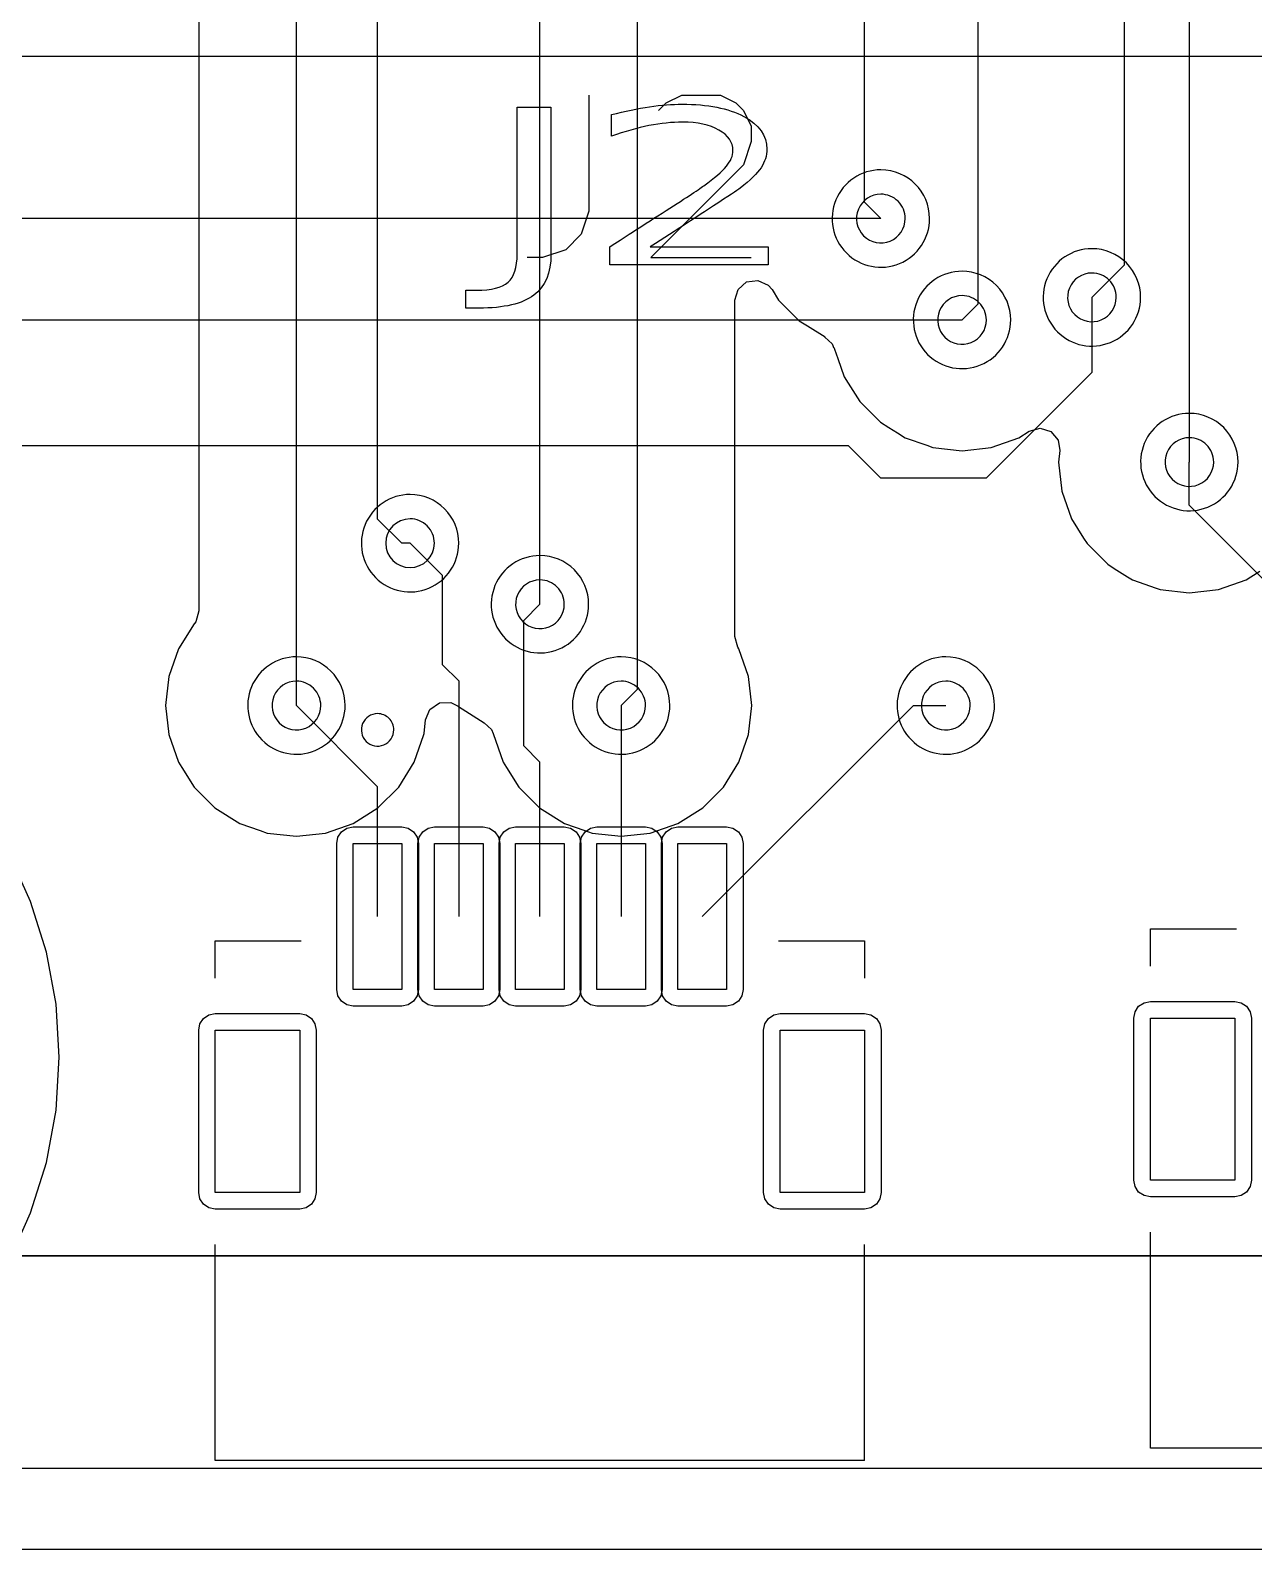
# Model space of a CAD drawing. Header units: millimetres. Extents: x 10 to 287, y 10 to 200.
# Drawn here: x 121.86 to 129.4, y 109.81 to 119.17 of the extents above; entities that cross this region are included whole.
import ezdxf

# ---------------------------------------------------------------- set-up
doc = ezdxf.new("R2010")
doc.units = ezdxf.units.MM
doc.layers.get('0').update_dxf_attribs({"linetype": 'CONTINUOUS'})

msp = doc.modelspace()

# ---------------------------------------------------------------- linework, layer by layer
at = {"color": 7}
for points in [[(125.5, 115.0072), (125.6, 115.1072), (125.6, 121.9072), (122, 125.5072), (122, 136.3672), (125.38, 139.7472)], [(129, 131.6072), (129, 116.5072)], [(127.1, 118.0072), (127, 118.1072), (127, 126.1272)], [(128.6, 117.7215), (128.6, 123.8072), (128.4, 124.0072)], [(127.5998, 117.3825), (127.7, 117.4827), (127.7, 122.7072), (128, 123.0072)], [(124.1485, 116.0072), (124, 116.1557), (124, 120.9415)], [(123.5, 115.0072), (123.5, 120.8758)], [(122.8995, 120.5757), (122.8995, 115.5896), (122.8798, 115.5226), (122.8725, 115.5123), (122.8702, 115.5095), (122.7742, 115.3567), (122.7146, 115.1865), (122.7146, 115.1865), (122.6944, 115.0072), (122.6944, 115.0072), (122.7146, 114.828), (122.7146, 114.8279), (122.7742, 114.6577), (122.7946, 114.6252), (122.8702, 114.5049), (122.9977, 114.3774), (123.1505, 114.2814), (123.2774, 114.237), (123.3207, 114.2218), (123.3207, 114.2218), (123.5, 114.2016), (123.5, 114.2016), (123.5, 114.2016), (123.6792, 114.2218), (123.6793, 114.2218), (123.6793, 114.2218), (123.8495, 114.2814), (124.0023, 114.3774), (124.1298, 114.5049), (124.2258, 114.6577), (124.2854, 114.8279), (124.2861, 114.8341), (124.2957, 114.9192), (124.3227, 114.9837), (124.3803, 115.0232), (124.4502, 115.0253), (124.4917, 115.0045), (124.4918, 115.0048), (124.4941, 115.0033), (124.4962, 115.0023), (124.4977, 115.0011), (124.6564, 114.9014), (124.6555, 114.9), (124.7008, 114.859), (124.711, 114.8341), (124.7123, 114.8345), (124.7742, 114.6577), (124.7946, 114.6252), (124.8702, 114.5049), (124.9977, 114.3774), (125.1505, 114.2814), (125.2774, 114.237), (125.3207, 114.2218), (125.3207, 114.2218), (125.5, 114.2016), (125.5, 114.2016), (125.5, 114.2016), (125.6792, 114.2218), (125.6793, 114.2218), (125.6793, 114.2218), (125.8495, 114.2814), (126.0023, 114.3774), (126.1298, 114.5049), (126.2258, 114.6577), (126.2854, 114.8279), (126.2854, 114.828), (126.3056, 115.0072), (126.3056, 115.0072), (126.2854, 115.1865), (126.2854, 115.1865), (126.2258, 115.3567), (126.2195, 115.3667), (126.2005, 115.4327), (126.2005, 117.5037), (126.2202, 117.5708), (126.273, 117.6165), (126.3421, 117.6265), (126.4057, 117.5974), (126.4295, 117.5697), (126.4702, 117.5049), (126.5977, 117.3774), (126.6478, 117.3459), (126.7564, 117.2777), (126.7554, 117.2761), (126.8003, 117.2356), (126.811, 117.2094), (126.8121, 117.2098), (126.8144, 117.2033), (126.8144, 117.2032), (126.8346, 117.1455), (126.874, 117.033), (126.8992, 116.9928), (126.9699, 116.8802), (127.0975, 116.7527), (127.1499, 116.7198), (127.2029, 116.6865), (127.2502, 116.6567), (127.3822, 116.6105), (127.4205, 116.5971), (127.4205, 116.5971), (127.5998, 116.5769), (127.5998, 116.5769), (127.5998, 116.5769), (127.779, 116.5971), (127.779, 116.5971), (127.779, 116.5971), (127.9493, 116.6567), (128.0132, 116.6969), (128.0805, 116.7159), (128.1473, 116.6955), (128.1925, 116.6423), (128.2024, 116.578), (128.1944, 116.5072), (128.1944, 116.5072), (128.2146, 116.328), (128.2146, 116.3279), (128.2742, 116.1577), (128.3489, 116.0388), (128.3702, 116.0049), (128.4977, 115.8774), (128.5379, 115.8522), (128.6201, 115.8005), (128.6505, 115.7814), (128.7953, 115.7307), (128.8207, 115.7218), (128.8208, 115.7218), (129, 115.7016), (129, 115.7016), (129, 115.7016), (129.1792, 115.7218), (129.1793, 115.7218), (129.1793, 115.7218), (129.3495, 115.7814), (129.3799, 115.8005), (129.434, 115.8345)], [(125, 115.6309), (125, 120.5072)], [(120.2674, 119.0072), (131.5, 119.0072)], [(124.85986, 117.789906), (124.85989, 118.694177)], [(124.85989, 118.694177), (125.06796, 118.694177), (125.06796, 117.789903)], [(125.3017, 118.7674), (125.3017, 118.0531), (125.254, 117.9102), (125.1588, 117.815), (125.016, 117.7674), (124.9207, 117.7674)], [(125.7302, 118.6721), (125.7779, 118.7198), (125.8731, 118.7674), (126.1112, 118.7674), (126.2064, 118.7198), (126.254, 118.6721), (126.3017, 118.5769), (126.3017, 118.4817), (126.254, 118.3388), (125.6826, 117.7674), (126.3017, 117.7674)], [(125.43986, 118.514501), (125.43986, 118.64731)], [(127.1, 118.0072), (119.8331, 118.0072)], [(125.67981, 117.832871), (126.40599, 117.832871), (126.40599, 117.722196), (125.42951, 117.722196), (125.42951, 117.832871)], [(128.4, 117.5215), (128.6, 117.7215)], [(124.62298, 117.455271), (124.54368, 117.455271), (124.54368, 117.56595), (124.60858, 117.56595)], [(128.4, 117.5215), (128.4, 117.0587)], [(119.7741, 117.3825), (127.5998, 117.3825)], [(128.4, 117.0587), (127.7485, 116.4072)], [(126.9, 116.6072), (119.5645, 116.6072)], [(127.1, 116.4072), (126.9, 116.6072)], [(129, 116.2422), (129, 116.5072)], [(127.7485, 116.4072), (127.1, 116.4072)], [(130.26, 114.9822), (129, 116.2422)], [(124.2, 116.0072), (124.1485, 116.0072)], [(124.4, 115.8072), (124.2, 116.0072)], [(124.4, 115.2587), (124.4, 115.8072)], [(125, 113.7072), (125, 114.6587), (124.9, 114.7587), (124.9, 115.5309), (125, 115.6309)], [(124.4, 115.2587), (124.5, 115.1587)], [(124.5, 115.1587), (124.5, 113.7072)], [(124, 114.5072), (123.5, 115.0072)], [(125.5, 115.0072), (125.5, 113.7072)], [(126, 113.7072), (127.3, 115.0072)], [(127.3, 115.0072), (127.5, 115.0072)], [(124, 113.7072), (124, 114.5072)], [(137.8695, 111.6172), (121.7441, 111.6172), (121.8629, 111.8811), (121.9601, 112.193), (122.019, 112.5144), (122.0387, 112.8405), (122.019, 113.1666), (121.9601, 113.4879), (121.8872, 113.7218), (121.8629, 113.7998), (121.8629, 113.7998), (121.8629, 113.7998), (121.7288, 114.0978)], [(128.76, 113.6322), (129.29, 113.6322)], [(128.76, 113.4022), (128.76, 113.6322)], [(123, 113.5572), (123.53, 113.5572)], [(123, 113.3272), (123, 113.5572)], [(126.47, 113.5572), (127, 113.5572), (127, 113.3272)], [(128.76, 110.4322), (128.76, 111.7622)], [(123, 110.3572), (123, 111.6872)], [(127, 110.3572), (127, 111.6872)], [(144.493, 110.3077), (120.8084, 110.3077), (120.7413, 110.3274), (120.6956, 110.3802), (120.6856, 110.4493), (120.7146, 110.5129), (120.7442, 110.5378), (120.8701, 110.6139), (121.1273, 110.8154), (121.3583, 111.0464), (121.5598, 111.3036), (121.7288, 111.5832), (121.7441, 111.6172), (137.8695, 111.6172)], [(127, 110.3572), (123, 110.3572)], [(134.26, 110.4322), (128.76, 110.4322)], [(144.5, 109.8072), (108.1266, 109.8072)]]:
    msp.add_lwpolyline(points, dxfattribs=at)
for points in [[(127.1, 118.3072)], [(127.1, 118.3072)], [(127.1, 118.1572)], [(127.1, 118.1572)], [(125.67981, 117.832885)], [(128.4, 117.8215)], [(128.4, 117.8215)], [(127.5998, 117.6825)], [(127.5998, 117.6825)], [(128.4, 117.6715)], [(128.4, 117.6715)], [(127.5998, 117.5325)], [(127.5998, 117.5325)], [(129, 116.8072)], [(129, 116.8072)], [(129, 116.6572)], [(129, 116.6572)], [(124.2, 116.3072)], [(124.2, 116.3072)], [(124.2, 116.1572)], [(124.2, 116.1572)], [(125, 115.9309)], [(125, 115.9309)], [(125, 115.7809)], [(125, 115.7809)], [(123.5, 115.3072)], [(123.5, 115.3072)], [(125.5, 115.3072)], [(125.5, 115.3072)], [(127.5, 115.3072)], [(127.5, 115.3072)], [(123.5, 115.1572)], [(123.5, 115.1572)], [(125.5, 115.1572)], [(125.5, 115.1572)], [(127.5, 115.1572)], [(127.5, 115.1572)], [(124, 114.9572)], [(123.748, 114.1572), (123.7558, 114.1962), (123.7779, 114.2293), (123.811, 114.2514), (123.85, 114.2592), (124.15, 114.2592), (124.189, 114.2514), (124.2221, 114.2293), (124.2442, 114.1962), (124.252, 114.1572), (124.252, 113.2572), (124.2442, 113.2182), (124.2221, 113.1851), (124.189, 113.163), (124.15, 113.1552), (123.85, 113.1552), (123.811, 113.163), (123.7779, 113.1851), (123.7558, 113.2182), (123.748, 113.2572)], [(124.248, 114.1572), (124.2558, 114.1962), (124.2779, 114.2293), (124.311, 114.2514), (124.35, 114.2592), (124.65, 114.2592), (124.689, 114.2514), (124.7221, 114.2293), (124.7442, 114.1962), (124.752, 114.1572), (124.752, 113.2572), (124.7442, 113.2182), (124.7221, 113.1851), (124.689, 113.163), (124.65, 113.1552), (124.35, 113.1552), (124.311, 113.163), (124.2779, 113.1851), (124.2558, 113.2182), (124.248, 113.2572)], [(124.748, 114.1572), (124.7558, 114.1962), (124.7779, 114.2293), (124.811, 114.2514), (124.85, 114.2592), (125.15, 114.2592), (125.189, 114.2514), (125.2221, 114.2293), (125.2442, 114.1962), (125.252, 114.1572), (125.252, 113.2572), (125.2442, 113.2182), (125.2221, 113.1851), (125.189, 113.163), (125.15, 113.1552), (124.85, 113.1552), (124.811, 113.163), (124.7779, 113.1851), (124.7558, 113.2182), (124.748, 113.2572)], [(125.248, 114.1572), (125.2558, 114.1962), (125.2779, 114.2293), (125.311, 114.2514), (125.35, 114.2592), (125.65, 114.2592), (125.689, 114.2514), (125.7221, 114.2293), (125.7442, 114.1962), (125.752, 114.1572), (125.752, 113.2572), (125.7442, 113.2182), (125.7221, 113.1851), (125.689, 113.163), (125.65, 113.1552), (125.35, 113.1552), (125.311, 113.163), (125.2779, 113.1851), (125.2558, 113.2182), (125.248, 113.2572)], [(125.748, 114.1572), (125.7558, 114.1962), (125.7779, 114.2293), (125.811, 114.2514), (125.85, 114.2592), (126.15, 114.2592), (126.189, 114.2514), (126.2221, 114.2293), (126.2442, 114.1962), (126.252, 114.1572), (126.252, 113.2572), (126.2442, 113.2182), (126.2221, 113.1851), (126.189, 113.163), (126.15, 113.1552), (125.85, 113.1552), (125.811, 113.163), (125.7779, 113.1851), (125.7558, 113.2182), (125.748, 113.2572)], [(123.85, 113.2572), (123.85, 114.1572), (124.15, 114.1572), (124.15, 113.2572)], [(123.85, 113.2572), (123.85, 114.1572), (124.15, 114.1572), (124.15, 113.2572)], [(124.35, 113.2572), (124.35, 114.1572), (124.65, 114.1572), (124.65, 113.2572)], [(124.35, 113.2572), (124.35, 114.1572), (124.65, 114.1572), (124.65, 113.2572)], [(124.85, 113.2572), (124.85, 114.1572), (125.15, 114.1572), (125.15, 113.2572)], [(124.85, 113.2572), (124.85, 114.1572), (125.15, 114.1572), (125.15, 113.2572)], [(125.35, 113.2572), (125.35, 114.1572), (125.65, 114.1572), (125.65, 113.2572)], [(125.35, 113.2572), (125.35, 114.1572), (125.65, 114.1572), (125.65, 113.2572)], [(125.85, 113.2572), (125.85, 114.1572), (126.15, 114.1572), (126.15, 113.2572)], [(125.85, 113.2572), (125.85, 114.1572), (126.15, 114.1572), (126.15, 113.2572)], [(128.658, 113.0822), (128.6658, 113.1212), (128.6879, 113.1543), (128.721, 113.1764), (128.76, 113.1842), (129.28, 113.1842), (129.319, 113.1764), (129.3521, 113.1543), (129.3742, 113.1212), (129.382, 113.0822), (129.382, 112.0822), (129.3742, 112.0432), (129.3521, 112.0101), (129.319, 111.988), (129.28, 111.9802), (128.76, 111.9802), (128.721, 111.988), (128.6879, 112.0101), (128.6658, 112.0432), (128.658, 112.0822)], [(122.898, 113.0072), (122.9058, 113.0462), (122.9279, 113.0793), (122.961, 113.1014), (123, 113.1092), (123.52, 113.1092), (123.559, 113.1014), (123.5921, 113.0793), (123.6142, 113.0462), (123.622, 113.0072), (123.622, 112.0072), (123.6142, 111.9682), (123.5921, 111.9351), (123.559, 111.913), (123.52, 111.9052), (123, 111.9052), (122.961, 111.913), (122.9279, 111.9351), (122.9058, 111.9682), (122.898, 112.0072)], [(126.378, 113.0072), (126.3858, 113.0462), (126.4079, 113.0793), (126.441, 113.1014), (126.48, 113.1092), (127, 113.1092), (127.039, 113.1014), (127.0721, 113.0793), (127.0942, 113.0462), (127.102, 113.0072), (127.102, 112.0072), (127.0942, 111.9682), (127.0721, 111.9351), (127.039, 111.913), (127, 111.9052), (126.48, 111.9052), (126.441, 111.913), (126.4079, 111.9351), (126.3858, 111.9682), (126.378, 112.0072)], [(128.76, 112.0822), (128.76, 113.0822), (129.28, 113.0822), (129.28, 112.0822)], [(128.76, 112.0822), (128.76, 113.0822), (129.28, 113.0822), (129.28, 112.0822)], [(123, 112.0072), (123, 113.0072), (123.52, 113.0072), (123.52, 112.0072)], [(123, 112.0072), (123, 113.0072), (123.52, 113.0072), (123.52, 112.0072)], [(126.48, 112.0072), (126.48, 113.0072), (127, 113.0072), (127, 112.0072)], [(126.48, 112.0072), (126.48, 113.0072), (127, 113.0072), (127, 112.0072)]]:
    msp.add_lwpolyline(points, close=True, dxfattribs=at)
for points in [[(125.43986, 118.64731), (125.523633, 118.668577), (125.601917, 118.684637), (125.67471, 118.69549)], [(125.67471, 118.69549), (125.747497, 118.706343), (125.814107, 118.71177), (125.87454, 118.71177)], [(125.87454, 118.71177), (126.033853, 118.71177), (126.160893, 118.686597), (126.25566, 118.63625)], [(125.87866, 118.601081), (125.813393, 118.601081), (125.74438, 118.593921), (125.67162, 118.579601)], [(126.10218, 118.552251), (126.04518, 118.584804), (125.970673, 118.601081), (125.87866, 118.601081)], [(126.25566, 118.63625), (126.35042, 118.585903), (126.3978, 118.518631), (126.3978, 118.434432)], [(125.67162, 118.579601), (125.599513, 118.565281), (125.52226, 118.543581), (125.43986, 118.514501)], [(126.18868, 118.425952), (126.18868, 118.477599), (126.159847, 118.519698), (126.10218, 118.552251)], [(126.14848, 118.328952), (126.17528, 118.361939), (126.18868, 118.394272), (126.18868, 118.425952)], [(126.3978, 118.434432), (126.3978, 118.394505), (126.385767, 118.356529), (126.3617, 118.320503)], [(126.00942, 118.209163), (126.07602, 118.25647), (126.122373, 118.296399), (126.14848, 118.328952)], [(126.3617, 118.320503), (126.338367, 118.284916), (126.295447, 118.242817), (126.23294, 118.194204)], [(127.1, 118.3072), (126.978661, 118.3072), (126.86927, 118.234107), (126.822836, 118.122005)], [(127.1, 118.3072), (126.978661, 118.3072), (126.86927, 118.234107), (126.822836, 118.122005)], [(127.4, 118.0072), (127.4, 118.172885), (127.265685, 118.3072), (127.1, 118.3072)], [(127.4, 118.0072), (127.4, 118.172885), (127.265685, 118.3072), (127.1, 118.3072)], [(125.75191, 118.040548), (125.888563, 118.127785), (125.9744, 118.18399), (126.00942, 118.209163)], [(126.23294, 118.194204), (126.21574, 118.181617), (126.16115, 118.14516), (126.06917, 118.084831)], [(126.822836, 118.122005), (126.776402, 118.009903), (126.802069, 117.880867), (126.887868, 117.795068)], [(126.822836, 118.122005), (126.776402, 118.009903), (126.802069, 117.880867), (126.887868, 117.795068)], [(127.1, 118.1572), (127.039331, 118.1572), (126.984635, 118.120654), (126.961418, 118.064603)], [(127.1, 118.1572), (127.039331, 118.1572), (126.984635, 118.120654), (126.961418, 118.064603)], [(127.206066, 118.113266), (127.177936, 118.141396), (127.139782, 118.1572), (127.1, 118.1572)], [(127.206066, 118.113266), (127.177936, 118.141396), (127.139782, 118.1572), (127.1, 118.1572)], [(127.25, 118.0072), (127.25, 118.046982), (127.234196, 118.085136), (127.206066, 118.113266)], [(127.25, 118.0072), (127.25, 118.046982), (127.234196, 118.085136), (127.206066, 118.113266)], [(125.42951, 117.832871), (125.508477, 117.884518), (125.615943, 117.953743), (125.75191, 118.040548)], [(126.06917, 118.084831), (125.97715, 118.024938), (125.847363, 117.940956), (125.67981, 117.832885)], [(126.961418, 118.064603), (126.938201, 118.008551), (126.951034, 117.944034), (126.993934, 117.901134)], [(126.961418, 118.064603), (126.938201, 118.008551), (126.951034, 117.944034), (126.993934, 117.901134)], [(127.157403, 117.868618), (127.213454, 117.891835), (127.25, 117.946531), (127.25, 118.0072)], [(127.157403, 117.868618), (127.213454, 117.891835), (127.25, 117.946531), (127.25, 118.0072)], [(127.214805, 117.730036), (127.326907, 117.77647), (127.4, 117.885861), (127.4, 118.0072)], [(127.214805, 117.730036), (127.326907, 117.77647), (127.4, 117.885861), (127.4, 118.0072)], [(126.993934, 117.901134), (127.036834, 117.858234), (127.101351, 117.845401), (127.157403, 117.868618)], [(126.993934, 117.901134), (127.036834, 117.858234), (127.101351, 117.845401), (127.157403, 117.868618)], [(124.80326, 117.61478), (124.840993, 117.647333), (124.85986, 117.705709), (124.85986, 117.789906)], [(125.06796, 117.789903), (125.06796, 117.672718), (125.032597, 117.587651), (124.96187, 117.534701)], [(126.887868, 117.795068), (126.973667, 117.709269), (127.102703, 117.683602), (127.214805, 117.730036)], [(126.887868, 117.795068), (126.973667, 117.709269), (127.102703, 117.683602), (127.214805, 117.730036)], [(128.4, 117.8215), (128.278661, 117.8215), (128.16927, 117.748407), (128.122836, 117.636305)], [(128.4, 117.8215), (128.278661, 117.8215), (128.16927, 117.748407), (128.122836, 117.636305)], [(128.612132, 117.733632), (128.555871, 117.789893), (128.479565, 117.8215), (128.4, 117.8215)], [(128.612132, 117.733632), (128.555871, 117.789893), (128.479565, 117.8215), (128.4, 117.8215)], [(127.5998, 117.6825), (127.478461, 117.6825), (127.36907, 117.609407), (127.322636, 117.497305)], [(127.5998, 117.6825), (127.478461, 117.6825), (127.36907, 117.609407), (127.322636, 117.497305)], [(127.811932, 117.594632), (127.755671, 117.650893), (127.679365, 117.6825), (127.5998, 117.6825)], [(127.811932, 117.594632), (127.755671, 117.650893), (127.679365, 117.6825), (127.5998, 117.6825)], [(128.4, 117.6715), (128.339331, 117.6715), (128.284635, 117.634954), (128.261418, 117.578903)], [(128.4, 117.6715), (128.339331, 117.6715), (128.284635, 117.634954), (128.261418, 117.578903)], [(128.506066, 117.627566), (128.477936, 117.655696), (128.439782, 117.6715), (128.4, 117.6715)], [(128.506066, 117.627566), (128.477936, 117.655696), (128.439782, 117.6715), (128.4, 117.6715)], [(128.7, 117.5215), (128.7, 117.601065), (128.668393, 117.677371), (128.612132, 117.733632)], [(128.7, 117.5215), (128.7, 117.601065), (128.668393, 117.677371), (128.612132, 117.733632)], [(124.60858, 117.56595), (124.7006, 117.56595), (124.765493, 117.582227), (124.80326, 117.61478)], [(127.8998, 117.3825), (127.8998, 117.462065), (127.868193, 117.538371), (127.811932, 117.594632)], [(127.8998, 117.3825), (127.8998, 117.462065), (127.868193, 117.538371), (127.811932, 117.594632)], [(128.122836, 117.636305), (128.076402, 117.524203), (128.102069, 117.395167), (128.187868, 117.309368)], [(128.122836, 117.636305), (128.076402, 117.524203), (128.102069, 117.395167), (128.187868, 117.309368)], [(128.261418, 117.578903), (128.238201, 117.522851), (128.251034, 117.458334), (128.293934, 117.415434)], [(128.261418, 117.578903), (128.238201, 117.522851), (128.251034, 117.458334), (128.293934, 117.415434)], [(128.55, 117.5215), (128.55, 117.561282), (128.534196, 117.599436), (128.506066, 117.627566)], [(128.55, 117.5215), (128.55, 117.561282), (128.534196, 117.599436), (128.506066, 117.627566)], [(124.96187, 117.534701), (124.891823, 117.481748), (124.77886, 117.455271), (124.62298, 117.455271)], [(127.322636, 117.497305), (127.276202, 117.385203), (127.301869, 117.256167), (127.387668, 117.170368)], [(127.322636, 117.497305), (127.276202, 117.385203), (127.301869, 117.256167), (127.387668, 117.170368)], [(127.5998, 117.5325), (127.539131, 117.5325), (127.484435, 117.495954), (127.461218, 117.439903)], [(127.5998, 117.5325), (127.539131, 117.5325), (127.484435, 117.495954), (127.461218, 117.439903)], [(127.705866, 117.488566), (127.677736, 117.516696), (127.639582, 117.5325), (127.5998, 117.5325)], [(127.705866, 117.488566), (127.677736, 117.516696), (127.639582, 117.5325), (127.5998, 117.5325)], [(127.7498, 117.3825), (127.7498, 117.422282), (127.733996, 117.460436), (127.705866, 117.488566)], [(127.7498, 117.3825), (127.7498, 117.422282), (127.733996, 117.460436), (127.705866, 117.488566)], [(128.457403, 117.382918), (128.513454, 117.406135), (128.55, 117.460831), (128.55, 117.5215)], [(128.457403, 117.382918), (128.513454, 117.406135), (128.55, 117.460831), (128.55, 117.5215)], [(128.514805, 117.244336), (128.626907, 117.29077), (128.7, 117.400161), (128.7, 117.5215)], [(128.514805, 117.244336), (128.626907, 117.29077), (128.7, 117.400161), (128.7, 117.5215)], [(127.461218, 117.439903), (127.438001, 117.383851), (127.450834, 117.319334), (127.493734, 117.276434)], [(127.461218, 117.439903), (127.438001, 117.383851), (127.450834, 117.319334), (127.493734, 117.276434)], [(127.657203, 117.243918), (127.713254, 117.267135), (127.7498, 117.321831), (127.7498, 117.3825)], [(127.657203, 117.243918), (127.713254, 117.267135), (127.7498, 117.321831), (127.7498, 117.3825)], [(127.714605, 117.105336), (127.826707, 117.15177), (127.8998, 117.261161), (127.8998, 117.3825)], [(127.714605, 117.105336), (127.826707, 117.15177), (127.8998, 117.261161), (127.8998, 117.3825)], [(128.293934, 117.415434), (128.336834, 117.372534), (128.401351, 117.359701), (128.457403, 117.382918)], [(128.293934, 117.415434), (128.336834, 117.372534), (128.401351, 117.359701), (128.457403, 117.382918)], [(127.493734, 117.276434), (127.536634, 117.233534), (127.601151, 117.220701), (127.657203, 117.243918)], [(127.493734, 117.276434), (127.536634, 117.233534), (127.601151, 117.220701), (127.657203, 117.243918)], [(128.187868, 117.309368), (128.273667, 117.223569), (128.402703, 117.197902), (128.514805, 117.244336)], [(128.187868, 117.309368), (128.273667, 117.223569), (128.402703, 117.197902), (128.514805, 117.244336)], [(127.387668, 117.170368), (127.473467, 117.084569), (127.602503, 117.058902), (127.714605, 117.105336)], [(127.387668, 117.170368), (127.473467, 117.084569), (127.602503, 117.058902), (127.714605, 117.105336)], [(129, 116.8072), (128.878661, 116.8072), (128.76927, 116.734107), (128.722836, 116.622005)], [(129, 116.8072), (128.878661, 116.8072), (128.76927, 116.734107), (128.722836, 116.622005)], [(129.212132, 116.719332), (129.155871, 116.775593), (129.079565, 116.8072), (129, 116.8072)], [(129.212132, 116.719332), (129.155871, 116.775593), (129.079565, 116.8072), (129, 116.8072)], [(129.3, 116.5072), (129.3, 116.586765), (129.268393, 116.663071), (129.212132, 116.719332)], [(129.3, 116.5072), (129.3, 116.586765), (129.268393, 116.663071), (129.212132, 116.719332)], [(128.722836, 116.622005), (128.676402, 116.509903), (128.702069, 116.380867), (128.787868, 116.295068)], [(128.722836, 116.622005), (128.676402, 116.509903), (128.702069, 116.380867), (128.787868, 116.295068)], [(129, 116.6572), (128.939331, 116.6572), (128.884635, 116.620654), (128.861418, 116.564603)], [(129, 116.6572), (128.939331, 116.6572), (128.884635, 116.620654), (128.861418, 116.564603)], [(129.106066, 116.613266), (129.077936, 116.641396), (129.039782, 116.6572), (129, 116.6572)], [(129.106066, 116.613266), (129.077936, 116.641396), (129.039782, 116.6572), (129, 116.6572)], [(128.861418, 116.564603), (128.838201, 116.508551), (128.851034, 116.444034), (128.893934, 116.401134)], [(128.861418, 116.564603), (128.838201, 116.508551), (128.851034, 116.444034), (128.893934, 116.401134)], [(129.15, 116.5072), (129.15, 116.546982), (129.134196, 116.585136), (129.106066, 116.613266)], [(129.15, 116.5072), (129.15, 116.546982), (129.134196, 116.585136), (129.106066, 116.613266)], [(129.057403, 116.368618), (129.113454, 116.391835), (129.15, 116.446531), (129.15, 116.5072)], [(129.057403, 116.368618), (129.113454, 116.391835), (129.15, 116.446531), (129.15, 116.5072)], [(129.114805, 116.230036), (129.226907, 116.27647), (129.3, 116.385861), (129.3, 116.5072)], [(129.114805, 116.230036), (129.226907, 116.27647), (129.3, 116.385861), (129.3, 116.5072)], [(128.893934, 116.401134), (128.936834, 116.358234), (129.001351, 116.345401), (129.057403, 116.368618)], [(128.893934, 116.401134), (128.936834, 116.358234), (129.001351, 116.345401), (129.057403, 116.368618)], [(124.2, 116.3072), (124.078661, 116.3072), (123.96927, 116.234107), (123.922836, 116.122005)], [(124.2, 116.3072), (124.078661, 116.3072), (123.96927, 116.234107), (123.922836, 116.122005)], [(124.412132, 116.219332), (124.355871, 116.275593), (124.279565, 116.3072), (124.2, 116.3072)], [(124.412132, 116.219332), (124.355871, 116.275593), (124.279565, 116.3072), (124.2, 116.3072)], [(128.787868, 116.295068), (128.873667, 116.209269), (129.002703, 116.183602), (129.114805, 116.230036)], [(128.787868, 116.295068), (128.873667, 116.209269), (129.002703, 116.183602), (129.114805, 116.230036)], [(124.2, 116.1572), (124.117157, 116.1572), (124.05, 116.090043), (124.05, 116.0072)], [(124.2, 116.1572), (124.117157, 116.1572), (124.05, 116.090043), (124.05, 116.0072)], [(124.306066, 116.113266), (124.277936, 116.141396), (124.239782, 116.1572), (124.2, 116.1572)], [(124.306066, 116.113266), (124.277936, 116.141396), (124.239782, 116.1572), (124.2, 116.1572)], [(124.5, 116.0072), (124.5, 116.086765), (124.468393, 116.163071), (124.412132, 116.219332)], [(124.5, 116.0072), (124.5, 116.086765), (124.468393, 116.163071), (124.412132, 116.219332)], [(123.922836, 116.122005), (123.876402, 116.009903), (123.902069, 115.880867), (123.987868, 115.795068)], [(123.922836, 116.122005), (123.876402, 116.009903), (123.902069, 115.880867), (123.987868, 115.795068)], [(124.35, 116.0072), (124.35, 116.046982), (124.334196, 116.085136), (124.306066, 116.113266)], [(124.35, 116.0072), (124.35, 116.046982), (124.334196, 116.085136), (124.306066, 116.113266)], [(124.05, 116.0072), (124.05, 115.924357), (124.117157, 115.8572), (124.2, 115.8572)], [(124.05, 116.0072), (124.05, 115.924357), (124.117157, 115.8572), (124.2, 115.8572)], [(124.2, 115.8572), (124.282843, 115.8572), (124.35, 115.924357), (124.35, 116.0072)], [(124.2, 115.8572), (124.282843, 115.8572), (124.35, 115.924357), (124.35, 116.0072)], [(124.314805, 115.730036), (124.426907, 115.77647), (124.5, 115.885861), (124.5, 116.0072)], [(124.314805, 115.730036), (124.426907, 115.77647), (124.5, 115.885861), (124.5, 116.0072)], [(125, 115.9309), (124.878661, 115.9309), (124.76927, 115.857807), (124.722836, 115.745705)], [(125, 115.9309), (124.878661, 115.9309), (124.76927, 115.857807), (124.722836, 115.745705)], [(125.212132, 115.843032), (125.155871, 115.899293), (125.079565, 115.9309), (125, 115.9309)], [(125.212132, 115.843032), (125.155871, 115.899293), (125.079565, 115.9309), (125, 115.9309)], [(123.987868, 115.795068), (124.073667, 115.709269), (124.202703, 115.683602), (124.314805, 115.730036)], [(123.987868, 115.795068), (124.073667, 115.709269), (124.202703, 115.683602), (124.314805, 115.730036)], [(125, 115.7809), (124.939331, 115.7809), (124.884635, 115.744354), (124.861418, 115.688303)], [(125, 115.7809), (124.939331, 115.7809), (124.884635, 115.744354), (124.861418, 115.688303)], [(125.106066, 115.736966), (125.077936, 115.765096), (125.039782, 115.7809), (125, 115.7809)], [(125.106066, 115.736966), (125.077936, 115.765096), (125.039782, 115.7809), (125, 115.7809)], [(125.3, 115.6309), (125.3, 115.710465), (125.268393, 115.786771), (125.212132, 115.843032)], [(125.3, 115.6309), (125.3, 115.710465), (125.268393, 115.786771), (125.212132, 115.843032)], [(124.722836, 115.745705), (124.676402, 115.633603), (124.702069, 115.504567), (124.787868, 115.418768)], [(124.722836, 115.745705), (124.676402, 115.633603), (124.702069, 115.504567), (124.787868, 115.418768)], [(124.861418, 115.688303), (124.838201, 115.632251), (124.851034, 115.567734), (124.893934, 115.524834)], [(124.861418, 115.688303), (124.838201, 115.632251), (124.851034, 115.567734), (124.893934, 115.524834)], [(125.15, 115.6309), (125.15, 115.670682), (125.134196, 115.708836), (125.106066, 115.736966)], [(125.15, 115.6309), (125.15, 115.670682), (125.134196, 115.708836), (125.106066, 115.736966)], [(125.057403, 115.492318), (125.113454, 115.515535), (125.15, 115.570231), (125.15, 115.6309)], [(125.057403, 115.492318), (125.113454, 115.515535), (125.15, 115.570231), (125.15, 115.6309)], [(125.114805, 115.353736), (125.226907, 115.40017), (125.3, 115.509561), (125.3, 115.6309)], [(125.114805, 115.353736), (125.226907, 115.40017), (125.3, 115.509561), (125.3, 115.6309)], [(124.893934, 115.524834), (124.936834, 115.481934), (125.001351, 115.469101), (125.057403, 115.492318)], [(124.893934, 115.524834), (124.936834, 115.481934), (125.001351, 115.469101), (125.057403, 115.492318)], [(124.787868, 115.418768), (124.873667, 115.332969), (125.002703, 115.307302), (125.114805, 115.353736)], [(124.787868, 115.418768), (124.873667, 115.332969), (125.002703, 115.307302), (125.114805, 115.353736)], [(123.5, 115.3072), (123.378661, 115.3072), (123.26927, 115.234107), (123.222836, 115.122005)], [(123.5, 115.3072), (123.378661, 115.3072), (123.26927, 115.234107), (123.222836, 115.122005)], [(123.712132, 115.219332), (123.655871, 115.275593), (123.579565, 115.3072), (123.5, 115.3072)], [(123.712132, 115.219332), (123.655871, 115.275593), (123.579565, 115.3072), (123.5, 115.3072)], [(125.5, 115.3072), (125.378661, 115.3072), (125.26927, 115.234107), (125.222836, 115.122005)], [(125.5, 115.3072), (125.378661, 115.3072), (125.26927, 115.234107), (125.222836, 115.122005)], [(125.712132, 115.219332), (125.655871, 115.275593), (125.579565, 115.3072), (125.5, 115.3072)], [(125.712132, 115.219332), (125.655871, 115.275593), (125.579565, 115.3072), (125.5, 115.3072)], [(127.5, 115.3072), (127.378661, 115.3072), (127.26927, 115.234107), (127.222836, 115.122005)], [(127.5, 115.3072), (127.378661, 115.3072), (127.26927, 115.234107), (127.222836, 115.122005)], [(127.712132, 115.219332), (127.655871, 115.275593), (127.579565, 115.3072), (127.5, 115.3072)], [(127.712132, 115.219332), (127.655871, 115.275593), (127.579565, 115.3072), (127.5, 115.3072)], [(123.8, 115.0072), (123.8, 115.086765), (123.768393, 115.163071), (123.712132, 115.219332)], [(123.8, 115.0072), (123.8, 115.086765), (123.768393, 115.163071), (123.712132, 115.219332)], [(125.8, 115.0072), (125.8, 115.086765), (125.768393, 115.163071), (125.712132, 115.219332)], [(125.8, 115.0072), (125.8, 115.086765), (125.768393, 115.163071), (125.712132, 115.219332)], [(127.8, 115.0072), (127.8, 115.086765), (127.768393, 115.163071), (127.712132, 115.219332)], [(127.8, 115.0072), (127.8, 115.086765), (127.768393, 115.163071), (127.712132, 115.219332)], [(123.222836, 115.122005), (123.176402, 115.009903), (123.202069, 114.880867), (123.287868, 114.795068)], [(123.222836, 115.122005), (123.176402, 115.009903), (123.202069, 114.880867), (123.287868, 114.795068)], [(123.5, 115.1572), (123.439331, 115.1572), (123.384635, 115.120654), (123.361418, 115.064603)], [(123.5, 115.1572), (123.439331, 115.1572), (123.384635, 115.120654), (123.361418, 115.064603)], [(123.606066, 115.113266), (123.577936, 115.141396), (123.539782, 115.1572), (123.5, 115.1572)], [(123.606066, 115.113266), (123.577936, 115.141396), (123.539782, 115.1572), (123.5, 115.1572)], [(125.222836, 115.122005), (125.176402, 115.009903), (125.202069, 114.880867), (125.287868, 114.795068)], [(125.222836, 115.122005), (125.176402, 115.009903), (125.202069, 114.880867), (125.287868, 114.795068)], [(125.5, 115.1572), (125.439331, 115.1572), (125.384635, 115.120654), (125.361418, 115.064603)], [(125.5, 115.1572), (125.439331, 115.1572), (125.384635, 115.120654), (125.361418, 115.064603)], [(125.606066, 115.113266), (125.577936, 115.141396), (125.539782, 115.1572), (125.5, 115.1572)], [(125.606066, 115.113266), (125.577936, 115.141396), (125.539782, 115.1572), (125.5, 115.1572)], [(127.222836, 115.122005), (127.176402, 115.009903), (127.202069, 114.880867), (127.287868, 114.795068)], [(127.222836, 115.122005), (127.176402, 115.009903), (127.202069, 114.880867), (127.287868, 114.795068)], [(127.5, 115.1572), (127.439331, 115.1572), (127.384635, 115.120654), (127.361418, 115.064603)], [(127.5, 115.1572), (127.439331, 115.1572), (127.384635, 115.120654), (127.361418, 115.064603)], [(127.606066, 115.113266), (127.577936, 115.141396), (127.539782, 115.1572), (127.5, 115.1572)], [(127.606066, 115.113266), (127.577936, 115.141396), (127.539782, 115.1572), (127.5, 115.1572)], [(123.361418, 115.064603), (123.338201, 115.008551), (123.351034, 114.944034), (123.393934, 114.901134)], [(123.361418, 115.064603), (123.338201, 115.008551), (123.351034, 114.944034), (123.393934, 114.901134)], [(123.65, 115.0072), (123.65, 115.046982), (123.634196, 115.085136), (123.606066, 115.113266)], [(123.65, 115.0072), (123.65, 115.046982), (123.634196, 115.085136), (123.606066, 115.113266)], [(125.361418, 115.064603), (125.338201, 115.008551), (125.351034, 114.944034), (125.393934, 114.901134)], [(125.361418, 115.064603), (125.338201, 115.008551), (125.351034, 114.944034), (125.393934, 114.901134)], [(125.65, 115.0072), (125.65, 115.046982), (125.634196, 115.085136), (125.606066, 115.113266)], [(125.65, 115.0072), (125.65, 115.046982), (125.634196, 115.085136), (125.606066, 115.113266)], [(127.361418, 115.064603), (127.338201, 115.008551), (127.351034, 114.944034), (127.393934, 114.901134)], [(127.361418, 115.064603), (127.338201, 115.008551), (127.351034, 114.944034), (127.393934, 114.901134)], [(127.65, 115.0072), (127.65, 115.046982), (127.634196, 115.085136), (127.606066, 115.113266)], [(127.65, 115.0072), (127.65, 115.046982), (127.634196, 115.085136), (127.606066, 115.113266)], [(123.557403, 114.868618), (123.613454, 114.891835), (123.65, 114.946531), (123.65, 115.0072)], [(123.557403, 114.868618), (123.613454, 114.891835), (123.65, 114.946531), (123.65, 115.0072)], [(123.614805, 114.730036), (123.726907, 114.77647), (123.8, 114.885861), (123.8, 115.0072)], [(123.614805, 114.730036), (123.726907, 114.77647), (123.8, 114.885861), (123.8, 115.0072)], [(124, 114.9572), (123.959554, 114.9572), (123.92309, 114.932836), (123.907612, 114.895468)], [(124.070711, 114.927911), (124.051957, 114.946664), (124.026522, 114.9572), (124, 114.9572)], [(125.557403, 114.868618), (125.613454, 114.891835), (125.65, 114.946531), (125.65, 115.0072)], [(125.557403, 114.868618), (125.613454, 114.891835), (125.65, 114.946531), (125.65, 115.0072)], [(125.614805, 114.730036), (125.726907, 114.77647), (125.8, 114.885861), (125.8, 115.0072)], [(125.614805, 114.730036), (125.726907, 114.77647), (125.8, 114.885861), (125.8, 115.0072)], [(127.557403, 114.868618), (127.613454, 114.891835), (127.65, 114.946531), (127.65, 115.0072)], [(127.557403, 114.868618), (127.613454, 114.891835), (127.65, 114.946531), (127.65, 115.0072)], [(127.614805, 114.730036), (127.726907, 114.77647), (127.8, 114.885861), (127.8, 115.0072)], [(127.614805, 114.730036), (127.726907, 114.77647), (127.8, 114.885861), (127.8, 115.0072)], [(123.393934, 114.901134), (123.436834, 114.858234), (123.501351, 114.845401), (123.557403, 114.868618)], [(123.393934, 114.901134), (123.436834, 114.858234), (123.501351, 114.845401), (123.557403, 114.868618)], [(123.907612, 114.895468), (123.892134, 114.858101), (123.90069, 114.815089), (123.929289, 114.786489)], [(124.038268, 114.764812), (124.075636, 114.78029), (124.1, 114.816754), (124.1, 114.8572)], [(124.1, 114.8572), (124.1, 114.883722), (124.089464, 114.909157), (124.070711, 114.927911)], [(125.393934, 114.901134), (125.436834, 114.858234), (125.501351, 114.845401), (125.557403, 114.868618)], [(125.393934, 114.901134), (125.436834, 114.858234), (125.501351, 114.845401), (125.557403, 114.868618)], [(127.393934, 114.901134), (127.436834, 114.858234), (127.501351, 114.845401), (127.557403, 114.868618)], [(127.393934, 114.901134), (127.436834, 114.858234), (127.501351, 114.845401), (127.557403, 114.868618)], [(123.287868, 114.795068), (123.373667, 114.709269), (123.502703, 114.683602), (123.614805, 114.730036)], [(123.287868, 114.795068), (123.373667, 114.709269), (123.502703, 114.683602), (123.614805, 114.730036)], [(123.929289, 114.786489), (123.957889, 114.75789), (124.000901, 114.749334), (124.038268, 114.764812)], [(125.287868, 114.795068), (125.373667, 114.709269), (125.502703, 114.683602), (125.614805, 114.730036)], [(125.287868, 114.795068), (125.373667, 114.709269), (125.502703, 114.683602), (125.614805, 114.730036)], [(127.287868, 114.795068), (127.373667, 114.709269), (127.502703, 114.683602), (127.614805, 114.730036)], [(127.287868, 114.795068), (127.373667, 114.709269), (127.502703, 114.683602), (127.614805, 114.730036)]]:
    msp.add_open_spline(points, degree=3, dxfattribs=at)

doc.saveas('drawing.dxf')
